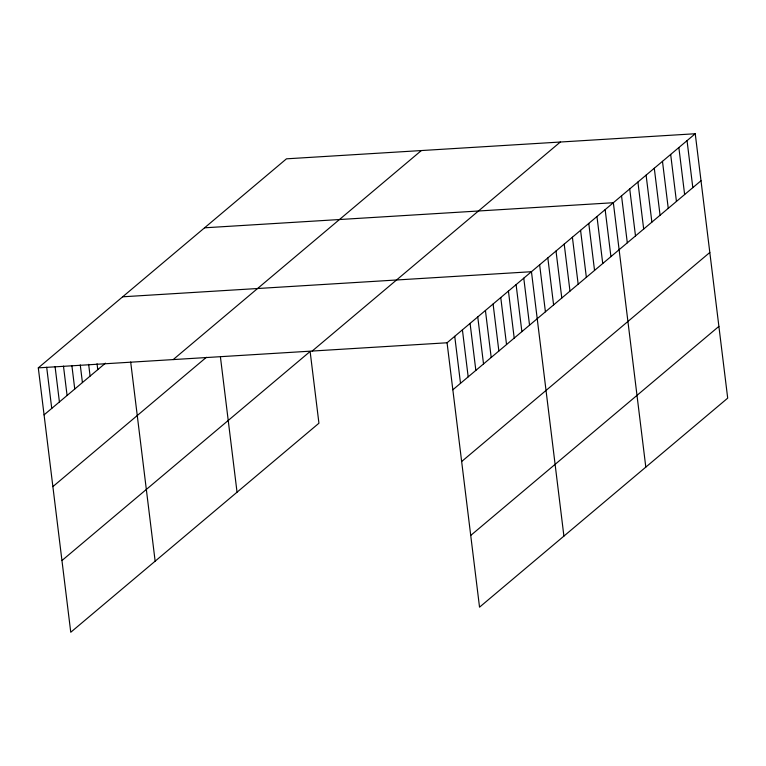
<?xml version="1.0" encoding="UTF-8"?>
<svg xmlns="http://www.w3.org/2000/svg" width="766" height="766" viewBox="0 0 766 766"><rect width="100%" height="100%" fill="white"/><g stroke="black" fill="none" stroke-linecap="round" stroke-linejoin="round"><path stroke-width="1.15" d="M61.96 560.52L310.125 351.479L318.934 423.225L70.759 632.256L38.3 367.862L286.465 158.83L695.241 133.744L727.7 398.138L479.535 607.17L447.066 342.775L695.241 133.744M44.074 414.866L105.44 363.18M173.193 359.589L421.357 150.548M52.883 486.611L206.408 357.282M312.174 351.058L560.339 142.016M452.84 389.779L701.005 180.747M461.649 461.525L709.814 252.483M470.726 535.434L718.891 326.393M204.57 227.808L613.346 202.722L645.805 467.116M122.675 296.796L531.451 271.71L563.91 536.104M38.3 367.862L447.066 342.775M687.045 140.638L692.818 187.641M678.858 147.541L684.632 194.545M670.671 154.435L676.435 201.439M662.475 161.329L668.249 208.342M654.288 168.233L660.062 215.236M646.102 175.127L651.876 222.13M637.906 182.03L643.679 229.034M629.719 188.924L635.493 235.928M621.532 195.828L627.306 242.832M605.15 209.625L610.923 256.629M596.963 216.519L602.737 263.523M588.776 223.413L594.54 270.427M580.58 230.317L586.354 277.321M572.394 237.211L578.167 284.215M564.207 244.115L569.981 291.118M556.011 251.009L561.784 298.012M547.824 257.912L553.598 304.916M539.637 264.806L545.411 311.81M523.772 278.163L529.545 325.167M516.102 284.626L521.876 331.63M508.433 291.09L514.206 338.093M500.763 297.553L506.537 344.556M493.093 304.016L498.867 351.02M485.424 310.469L491.197 357.473M477.754 316.933L483.528 363.936M470.085 323.396L475.849 370.399M462.415 329.859L468.179 376.862M454.736 336.322L460.51 383.326M220.445 357.109L237.039 492.203M130.689 362.021L155.144 561.191M97.043 363.764L97.77 369.643M88.655 364.348L90.091 376.106M80.258 364.942L82.422 382.569M71.87 365.526L74.752 389.023M63.473 366.11L67.082 395.486M55.085 366.694L59.413 401.949M46.688 367.278L51.743 408.412"/></g></svg>
